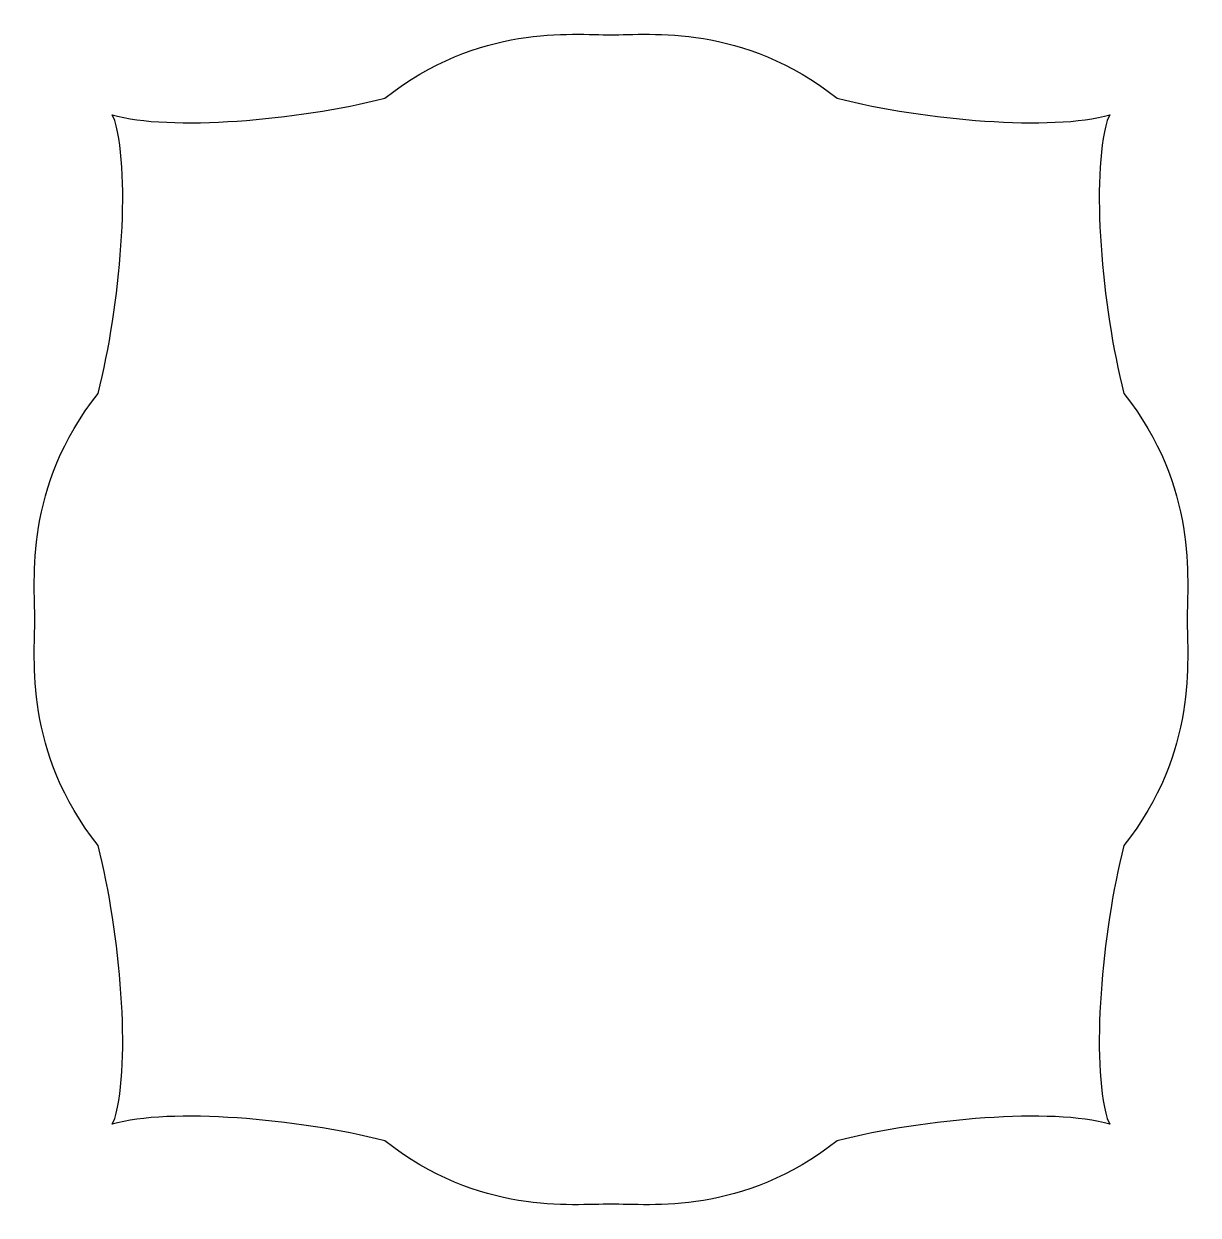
# Model space of a CAD drawing. Header units: centimetres. Extents: x -10.9 to 10.9, y -11 to 11.
import ezdxf

# ---------------------------------------------------------------- set-up
doc = ezdxf.new("R2010")
doc.units = ezdxf.units.CM
doc.header["$MEASUREMENT"] = 0
doc.layers.add('Camada 1', color=7, linetype='Continuous')

msp = doc.modelspace()

# ---------------------------------------------------------------- linework, layer by layer
at = {"layer": 'Camada 1'}
msp.add_open_spline([(0.00004, -10.80303), (0.71336, -10.80303), (2.44609, -11.007), (4.17868, -9.63108), (4.17868, -9.63108), (5.80925, -9.22336), (8.15333, -9.01957), (9.22349, -9.32533), (9.22349, -9.32533), (9.22349, -9.32533), (9.17258, -9.22336), (9.17258, -9.22336), (9.17258, -9.22336), (8.8668, -8.15341), (9.07061, -5.80931), (9.47833, -4.17855), (9.47833, -4.17855), (10.85406, -2.44616), (10.65028, -0.71341), (10.65028, -0.00001), (10.65028, -0.00001), (10.65028, 0.71339), (10.85406, 2.44604), (9.47833, 4.17861), (9.47833, 4.17861), (9.07061, 5.80926), (8.86682, 8.15326), (9.17258, 9.22339), (9.17258, 9.22339), (9.17258, 9.22339), (9.22349, 9.32528), (9.22349, 9.32528), (9.22349, 9.32528), (8.15331, 9.01953), (5.80926, 9.22331), (4.17868, 9.63103), (4.17868, 9.63103), (2.44609, 11.00686), (0.71336, 10.80308), (0.00004, 10.80308), (0.00004, 10.80308), (-0.71336, 10.80308), (-2.44601, 11.00686), (-4.17858, 9.63106), (-4.17858, 9.63106), (-5.80923, 9.22331), (-8.15323, 9.01953), (-9.22336, 9.32528), (-9.22336, 9.32528), (-9.22336, 9.32528), (-9.17248, 9.22339), (-9.17248, 9.22339), (-9.17248, 9.22339), (-8.86673, 8.15325), (-9.07051, 5.80926), (-9.47823, 4.1786), (-9.47823, 4.1786), (-10.85404, 2.44603), (-10.65029, 0.71336), (-10.65029, -0.00001), (-10.65029, -0.00001), (-10.65029, -0.71338), (-10.85404, -2.44619), (-9.47823, -4.17855), (-9.47823, -4.17855), (-9.07048, -5.80931), (-8.86672, -8.15339), (-9.17248, -9.22336), (-9.17248, -9.22336), (-9.17248, -9.22336), (-9.22336, -9.32533), (-9.22336, -9.32533), (-9.22336, -9.32533), (-8.15323, -9.01955), (-5.80923, -9.22336), (-4.17858, -9.63108), (-4.17858, -9.63108), (-2.44601, -11.007), (-0.71336, -10.80303), (0.00004, -10.80303)], degree=3, knots=[0, 0, 0, 0, 0.04761905, 0.04761905, 0.04761905, 0.04761905, 0.0952381, 0.0952381, 0.0952381, 0.0952381, 0.14285714, 0.14285714, 0.14285714, 0.14285714, 0.19047619, 0.19047619, 0.19047619, 0.19047619, 0.23809524, 0.23809524, 0.23809524, 0.23809524, 0.28571429, 0.28571429, 0.28571429, 0.28571429, 0.33333333, 0.33333333, 0.33333333, 0.33333333, 0.38095238, 0.38095238, 0.38095238, 0.38095238, 0.42857143, 0.42857143, 0.42857143, 0.42857143, 0.47619048, 0.47619048, 0.47619048, 0.47619048, 0.52380952, 0.52380952, 0.52380952, 0.52380952, 0.57142857, 0.57142857, 0.57142857, 0.57142857, 0.61904762, 0.61904762, 0.61904762, 0.61904762, 0.66666667, 0.66666667, 0.66666667, 0.66666667, 0.71428571, 0.71428571, 0.71428571, 0.71428571, 0.76190476, 0.76190476, 0.76190476, 0.76190476, 0.80952381, 0.80952381, 0.80952381, 0.80952381, 0.85714286, 0.85714286, 0.85714286, 0.85714286, 0.9047619, 0.9047619, 0.9047619, 0.9047619, 1, 1, 1, 1], dxfattribs=at)

doc.saveas('drawing.dxf')
